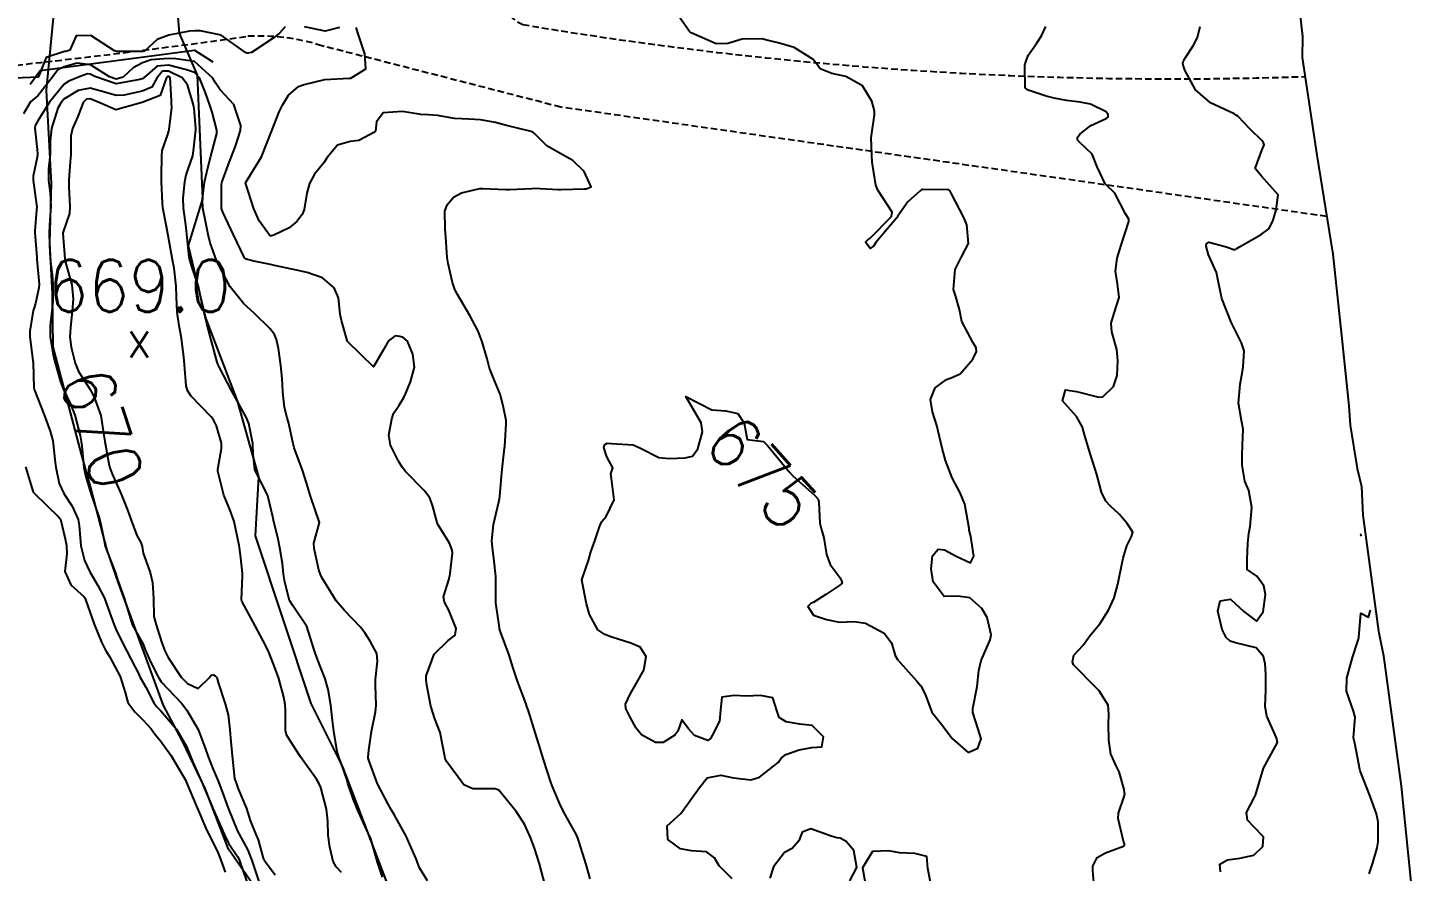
# Model space of a CAD drawing. Header units: metres. Extents: x 292545 to 299085, y 7450245 to 7463078.
# Drawn here: x 296377.1 to 296483.6, y 7455252.1 to 7455316.8 of the extents above; entities that cross this region are included whole.
import ezdxf
from ezdxf.enums import TextEntityAlignment as Align

# ---------------------------------------------------------------- set-up
doc = ezdxf.new("R2010")
doc.units = ezdxf.units.M
doc.linetypes.add('DASHED', pattern=[0.75, 0.5, -0.25])
for name, color, linetype in [('Area', 45, 'Continuous'), ('Cotas', 45, 'Continuous'), ('Curvas de Nivel 1m', 11, 'Continuous'), ('Curvas de Nivel 5m', 15, 'Continuous'), ('Hidrografia', 140, 'Continuous'), ('Pontes e viadutos', 190, 'Continuous'), ('Pontos Cotados', 45, 'Continuous'), ('Vias Secundárias', 230, 'DASHED')]:
    doc.layers.add(name, color=color, linetype=linetype)
doc.styles.add('Style-STANDARD', font='STANDARD.shx')

# ---------------------------------------------------------------- blocks, each defined once
blk = doc.blocks.new('ELVTXT_20')
at = {"layer": 'Pontos Cotados', "linetype": 'Continuous', "style": 'Style-STANDARD'}
for s, height, p in [('669.0', 4, (0, 4)), ('x', 3, (0, 0))]:
    blk.add_text(s, height=height, dxfattribs=at).set_placement(p, align=Align.MIDDLE_CENTER)

msp = doc.modelspace()

# ---------------------------------------------------------------- linework, layer by layer
at = {"layer": 'Area'}
msp.add_polyline3d([(296474.15, 7455323.08, 687.99), (296474.95, 7455316.12, 680.73), (296474.94, 7455314.5, 689.48), (296476.05, 7455307, 691.06), (296477, 7455301.15, 677.33), (296477.29, 7455299.42, 690.35), (296477.95, 7455293.17, 685.16), (296478.5, 7455287.78, 687.85), (296478.61, 7455286.29, 677.81), (296479.16, 7455282.98, 693.74), (296479.49, 7455281.6, 692.44), (296479.59, 7455279.39, 677.8), (296480.79, 7455270.48, 696.09), (296481.16, 7455268.59, 690.01), (296482.52, 7455258.59, 690.02), (296483.61, 7455247.95, 683.59)], dxfattribs=at)
at = {"layer": 'Curvas de Nivel 1m', "flags": 128}
for points, elevation in [([(296396.86, 7455316.86), (296396.44, 7455316.37), (296395.94, 7455315.99), (296394.28, 7455314.89), (296394, 7455314.83), (296393.93, 7455314.84), (296393.83, 7455314.9), (296391.95, 7455316.21), (296390.34, 7455316.55), (296389.95, 7455316.55), (296389.52, 7455316.52), (296387.95, 7455316.22), (296387.03, 7455315.89), (296386.06, 7455314.99), (296385.95, 7455314.98), (296383.98, 7455314.97), (296383.93, 7455314.97), (296383.78, 7455315.02), (296381.94, 7455316.19), (296380.82, 7455316.17), (296380.33, 7455315.06), (296380.02, 7455314.97), (296379.93, 7455314.96), (296378.51, 7455314.5), (296377.97, 7455313.09), (296377.9, 7455313.01), (296376.11, 7455312.91)], 674), ([(296420.27, 7455251.48), (296419.96, 7455252.58), (296419.42, 7455254.38), (296419.34, 7455254.59), (296419.22, 7455254.86), (296418.26, 7455256.6), (296417.92, 7455257.28), (296417.36, 7455258.62), (296417.34, 7455258.69), (296417.27, 7455258.89), (296416.7, 7455260.63), (296416.43, 7455261.49), (296416.08, 7455262.63), (296415.51, 7455264.46), (296415.45, 7455264.64), (296415.34, 7455264.95), (296414.71, 7455266.65), (296414.38, 7455267.64), (296414.05, 7455268.65), (296413.4, 7455270.43), (296413.34, 7455270.6), (296413.33, 7455270.66), (296413.32, 7455270.74), (296413.05, 7455272.67), (296413.03, 7455274.25), (296413.03, 7455274.67), (296412.89, 7455276.09), (296412.8, 7455276.67), (296412.72, 7455277.43), (296412.85, 7455278.67), (296413.28, 7455280.42), (296413.33, 7455280.66), (296413.35, 7455280.83), (296413.51, 7455282.66), (296413.56, 7455283.15), (296413.71, 7455284.52), (296413.72, 7455284.66), (296413.84, 7455286.4), (296413.83, 7455286.66), (296413.61, 7455287.78), (296413.36, 7455288.66), (296412.86, 7455289.89), (296412.56, 7455290.68), (296412.36, 7455291.39), (296412, 7455292.68), (296411.68, 7455293.5), (296411.03, 7455294.7), (296410.09, 7455296.32), (296409.9, 7455296.71), (296409.72, 7455297.25), (296409.38, 7455298.71), (296409.31, 7455299.15), (296409.2, 7455300.72), (296409.15, 7455301.33), (296409.11, 7455302.72), (296409.29, 7455303.21), (296409.8, 7455303.78), (296410.39, 7455304.12), (296411.81, 7455304.45), (296412.03, 7455304.45), (296413.81, 7455304.38), (296414.09, 7455304.38), (296415.81, 7455304.46), (296415.98, 7455304.47), (296417.81, 7455304.37), (296418.04, 7455304.37), (296419.81, 7455304.42), (296419.97, 7455304.43), (296420.36, 7455304.58), (296419.82, 7455305.76), (296418.94, 7455306.6), (296417.84, 7455307.21), (296416.94, 7455307.72), (296416.04, 7455308.64), (296415.86, 7455308.8), (296415.64, 7455308.86), (296413.86, 7455309.3), (296413.02, 7455309.52), (296411.87, 7455309.73), (296410.96, 7455309.78), (296409.87, 7455309.82), (296408.55, 7455310.05), (296407.88, 7455310.12), (296407.28, 7455310.14), (296405.88, 7455310.36), (296404.38, 7455310.27), (296403.87, 7455309.56), (296403.79, 7455308.86), (296403.73, 7455308.78), (296402.51, 7455308.14), (296401.85, 7455308.05), (296400.88, 7455307.78), (296400.1, 7455306.83), (296399.83, 7455306.43), (296399.11, 7455305.55), (296398.74, 7455304.84), (296398.54, 7455304.1), (296398.32, 7455302.84), (296398.18, 7455302.45), (296397.77, 7455301.91), (296397.18, 7455301.44), (296396.01, 7455300.87), (296395.82, 7455300.81), (296395.76, 7455300.81), (296395.72, 7455300.82), (296395.66, 7455300.87), (296394.87, 7455301.98), (296394.46, 7455302.89), (296393.81, 7455304.9), (296395.05, 7455306.88), (296395.82, 7455308.83), (296395.83, 7455308.87), (296395.86, 7455308.96), (296396.41, 7455310.34), (296396.66, 7455310.86), (296397.13, 7455311.62), (296397.9, 7455312.28), (296398.32, 7455312.43), (296399.9, 7455312.83), (296401.79, 7455312.92), (296401.9, 7455312.93), (296403.06, 7455313.65), (296402.97, 7455314.79), (296402.49, 7455316.25), (296402.31, 7455316.8)], 674), ([(296401.04, 7455316.81), (296399.95, 7455316.52), (296398.34, 7455316.85)], 674), ([(296459.02, 7455250.27), (296458.86, 7455252.12), (296458.86, 7455252.46), (296459.2, 7455253.13), (296459.84, 7455253.48), (296461.21, 7455253.98), (296461.29, 7455254.1), (296461.28, 7455254.17), (296461.22, 7455254.37), (296460.8, 7455256.1), (296460.83, 7455256.51), (296461.26, 7455257.81), (296461.31, 7455258.04), (296461.3, 7455258.09), (296461.27, 7455258.33), (296460.88, 7455259.69), (296460.68, 7455260.1), (296460.23, 7455261.04), (296460.09, 7455262.11), (296460.07, 7455263.36), (296460.09, 7455264.11), (296460.04, 7455264.81), (296459.35, 7455265.91), (296459.14, 7455266.12), (296457.38, 7455267.89), (296457.29, 7455268.14), (296457.39, 7455268.65), (296458.11, 7455269.42), (296458.62, 7455270.13), (296458.98, 7455270.55), (296459.41, 7455271.06), (296460.06, 7455272.11), (296460.49, 7455273.05), (296460.77, 7455274.1), (296461.1, 7455275.73), (296461.19, 7455276.09), (296461.48, 7455277.04), (296461.83, 7455277.74), (296461.92, 7455278.09), (296461.5, 7455278.76), (296460.87, 7455279.46), (296460.18, 7455280.11), (296459.87, 7455280.45), (296459.53, 7455281.15), (296459.26, 7455282.12), (296459.17, 7455282.5), (296458.66, 7455284.13), (296458.25, 7455285.47), (296458.08, 7455286.14), (296457.6, 7455286.96), (296456.52, 7455288.15), (296456.77, 7455289), (296457.62, 7455288.88), (296459.31, 7455288.43), (296459.62, 7455288.48), (296460.46, 7455289.27), (296460.72, 7455290.1), (296460.78, 7455291.23), (296460.7, 7455292.1), (296460.33, 7455293.46), (296460.26, 7455294.11), (296460.49, 7455294.9), (296460.87, 7455296.1), (296460.76, 7455297.14), (296460.59, 7455298.11), (296460.74, 7455299.11), (296461.03, 7455300.1), (296461.62, 7455301.93), (296461.62, 7455302.09), (296461.36, 7455302.52), (296460.54, 7455304.1), (296459.81, 7455304.82), (296459.19, 7455306.12), (296458.81, 7455307.1), (296457.85, 7455308.01), (296457.72, 7455308.14), (296457.66, 7455308.33), (296457.86, 7455308.63), (296458.71, 7455309.28), (296459.88, 7455309.83), (296460.05, 7455309.94), (296460.05, 7455310.11), (296459.89, 7455310.34), (296458.68, 7455310.92), (296457.89, 7455311.07), (296456.83, 7455311.22), (296455.9, 7455311.39), (296455.27, 7455311.54), (296453.9, 7455311.99), (296453.67, 7455312.19), (296453.65, 7455313.92), (296453.72, 7455314.18), (296453.77, 7455314.33), (296453.93, 7455314.7), (296454.54, 7455315.57), (296454.91, 7455316.17), (296455.25, 7455316.88)], 676), ([(296468.67, 7455252.01), (296468.6, 7455252.6), (296469.2, 7455252.93), (296470.14, 7455253.06), (296471.21, 7455253.29), (296471.9, 7455253.97), (296471.96, 7455254.71), (296471.23, 7455255.48), (296470.72, 7455255.99), (296470.66, 7455256.56), (296471.26, 7455257.76), (296471.34, 7455257.9), (296471.38, 7455257.98), (296471.43, 7455258.15), (296471.97, 7455259.97), (296472.73, 7455261.39), (296473.04, 7455261.95), (296472.97, 7455262.29), (296472.21, 7455263.97), (296472.09, 7455264.71), (296472.15, 7455265.97), (296472.15, 7455267.19), (296472.1, 7455267.97), (296471.97, 7455268.55), (296471.4, 7455269.21), (296469.8, 7455269.59), (296469.4, 7455269.73), (296469.1, 7455270), (296468.8, 7455270.62), (296468.45, 7455272.01), (296468.63, 7455272.82), (296469.44, 7455272.95), (296470.44, 7455271.99), (296471.42, 7455271.25), (296471.93, 7455271.97), (296472.11, 7455273.3), (296471.99, 7455273.96), (296471.46, 7455274.71), (296470.7, 7455275.22), (296470.71, 7455275.98), (296470.75, 7455277.25), (296470.83, 7455277.98), (296470.95, 7455278.53), (296471.07, 7455279.98), (296470.84, 7455281.28), (296470.52, 7455281.99), (296470.32, 7455283.23), (296470.33, 7455283.99), (296470.35, 7455284.76), (296470.39, 7455285.99), (296470.27, 7455286.66), (296470.04, 7455287.99), (296470.18, 7455289.45), (296470.28, 7455289.99), (296470.41, 7455290.74), (296470.47, 7455291.99), (296470.28, 7455292.61), (296469.68, 7455293.79), (296469.58, 7455294), (296469.48, 7455294.21), (296468.77, 7455296.01), (296468.51, 7455297.23), (296468.35, 7455298.01), (296467.75, 7455299.36), (296467.57, 7455300.02), (296467.58, 7455300.21), (296467.77, 7455300.33), (296469.01, 7455300.01), (296469.76, 7455299.75), (296469.92, 7455299.84), (296470.11, 7455299.99), (296471.77, 7455300.93), (296472.37, 7455301.37), (296472.67, 7455301.96), (296472.93, 7455302.82), (296473.09, 7455303.96), (296471.82, 7455305.39), (296471.33, 7455305.98), (296471.85, 7455307.45), (296472.01, 7455307.81), (296471.97, 7455307.97), (296471.85, 7455308.1), (296470.92, 7455309.04), (296469.99, 7455310), (296469.87, 7455310.09), (296469.7, 7455310.18), (296467.89, 7455311.03), (296466.74, 7455312.03), (296465.92, 7455313.53), (296465.79, 7455313.91), (296465.78, 7455314.04), (296465.8, 7455314.17), (296465.93, 7455314.44), (296466.57, 7455315.41), (296466.89, 7455316.03), (296467.1, 7455316.89)], 677), ([(296416.82, 7455250.97), (296416.39, 7455252.63), (296416, 7455253.84), (296415.71, 7455254.64), (296415.23, 7455255.68), (296414.6, 7455256.65), (296413.26, 7455258.28), (296412.98, 7455258.39), (296411.26, 7455258.38), (296410.59, 7455258.7), (296409.28, 7455260.45), (296409.19, 7455260.62), (296409.16, 7455260.71), (296409.13, 7455260.87), (296408.77, 7455262.72), (296408.36, 7455263.76), (296408.04, 7455264.73), (296407.75, 7455266.35), (296407.68, 7455266.74), (296407.68, 7455267.05), (296408.3, 7455268.73), (296409.39, 7455269.78), (296409.91, 7455270.19), (296409.98, 7455270.7), (296409.42, 7455272.11), (296409.09, 7455272.71), (296409.03, 7455273.13), (296409.45, 7455274.49), (296409.49, 7455274.67), (296409.5, 7455274.71), (296409.71, 7455276.47), (296409.69, 7455276.71), (296409.48, 7455277.23), (296408.55, 7455278.72), (296408.19, 7455280.05), (296407.97, 7455280.73), (296407.53, 7455281.29), (296406.11, 7455282.75), (296405.86, 7455283.06), (296405.56, 7455283.52), (296404.94, 7455284.77), (296404.82, 7455285.53), (296405.05, 7455286.77), (296405.17, 7455287.19), (296405.61, 7455287.82), (296405.97, 7455288.41), (296406.12, 7455288.75), (296406.5, 7455289.62), (296406.79, 7455290.74), (296406.66, 7455291.75), (296406.25, 7455292.75), (296405.93, 7455293.01), (296405.68, 7455293.1), (296405.3, 7455293.14), (296404.81, 7455292.77), (296404.39, 7455292.05), (296403.64, 7455290.78), (296401.67, 7455292.7), (296401.63, 7455292.8), (296401.2, 7455294.32), (296401.1, 7455294.81), (296400.95, 7455296.06), (296400.64, 7455296.82), (296399.72, 7455297.59), (296398.56, 7455298.01), (296397.73, 7455298.2), (296396.06, 7455298.54), (296395.74, 7455298.61), (296394.45, 7455298.89), (296393.88, 7455299.03), (296393.75, 7455299.14), (296392.89, 7455300.91), (296392.07, 7455302.63), (296391.99, 7455302.92), (296391.97, 7455304.76), (296392, 7455304.92), (296392.49, 7455306.25), (296392.74, 7455306.91), (296393.06, 7455307.7), (296393.44, 7455308.9), (296393.47, 7455309.3), (296392.92, 7455310.91), (296391.89, 7455312.03), (296391.53, 7455312.56), (296391.32, 7455312.93), (296389.92, 7455314.19), (296388.48, 7455314.41), (296387.92, 7455314.44), (296386.57, 7455314.33), (296385.92, 7455314.1), (296385.19, 7455313.72), (296384.44, 7455313.01), (296383.9, 7455312.85), (296383.38, 7455313.03), (296381.92, 7455313.95), (296380.91, 7455314.06), (296379.91, 7455313.8), (296379.42, 7455313.56), (296379.07, 7455313.07), (296377.89, 7455311.57), (296377.62, 7455311.36), (296377.31, 7455311.1), (296376.78, 7455310.19)], 673), ([(296407.78, 7455251.33), (296407.19, 7455252.32), (296407.02, 7455252.74), (296406.93, 7455253.01), (296406.16, 7455254.75), (296405.24, 7455256.43), (296405.04, 7455256.76), (296404.76, 7455257.25), (296403.96, 7455258.77), (296403.28, 7455260.58), (296403.25, 7455260.75), (296403.24, 7455260.78), (296403.24, 7455260.82), (296403.29, 7455261.35), (296403.47, 7455262.62), (296403.5, 7455262.78), (296403.81, 7455264.3), (296403.85, 7455264.77), (296403.8, 7455266.33), (296403.8, 7455266.78), (296403.96, 7455268.19), (296403.91, 7455268.77), (296403.39, 7455269.71), (296402.97, 7455270.36), (296402.65, 7455270.79), (296401.42, 7455272.08), (296400.78, 7455272.82), (296399.67, 7455274.6), (296399.57, 7455274.83), (296399.46, 7455275.18), (296399.1, 7455276.83), (296399.08, 7455277.24), (296399.5, 7455278.83), (296398.82, 7455280.84), (296398.5, 7455281.88), (296398.2, 7455282.84), (296397.57, 7455284.55), (296397.5, 7455284.78), (296397.48, 7455284.85), (296397.16, 7455286.43), (296397.02, 7455286.86), (296396.82, 7455287.64), (296396.7, 7455288.86), (296396.63, 7455289.87), (296396.54, 7455290.87), (296396.35, 7455292.18), (296396.21, 7455292.87), (296396.04, 7455293.24), (296395.68, 7455293.71), (296394.49, 7455294.89), (296393.7, 7455295.61), (296392.65, 7455296.91), (296391.74, 7455298.61), (296391.6, 7455298.92), (296391.11, 7455300.28), (296390.96, 7455300.93), (296390.75, 7455301.96), (296390.54, 7455302.94), (296390.51, 7455303.65), (296390.68, 7455304.94), (296390.93, 7455306.04), (296391.16, 7455306.93), (296391.61, 7455308.67), (296391.61, 7455308.92), (296391.26, 7455310.31), (296391.07, 7455310.93), (296390.75, 7455311.79), (296390.29, 7455312.94), (296389.91, 7455313.35), (296389.3, 7455313.56), (296387.92, 7455313.91), (296387.05, 7455313.84), (296386.07, 7455312.99), (296385.99, 7455312.9), (296385.9, 7455312.86), (296385.71, 7455312.81), (296383.9, 7455312.49), (296382.26, 7455313.04), (296381.91, 7455313.23), (296381.7, 7455313.25), (296381.13, 7455313.05), (296380.25, 7455312.7), (296379.9, 7455312.45), (296378.78, 7455311.08), (296377.87, 7455309.65), (296377.67, 7455309.29), (296377.65, 7455309.09), (296377.84, 7455307.46), (296377.86, 7455307.09), (296377.83, 7455306.87), (296377.52, 7455305.39), (296377.52, 7455305.09), (296377.79, 7455303.2), (296377.81, 7455303.11), (296377.81, 7455303.09), (296377.81, 7455303.07), (296377.79, 7455302.78), (296377.64, 7455301.21), (296377.64, 7455301.09), (296377.75, 7455299.8), (296377.8, 7455299.15), (296377.81, 7455299.09), (296377.81, 7455299.02), (296377.98, 7455297.09), (296377.97, 7455296.83), (296377.7, 7455295.63), (296377.57, 7455295.21), (296377.53, 7455295.09), (296377.27, 7455293.5), (296377.27, 7455293.09), (296377.51, 7455291.23), (296377.52, 7455291.09), (296377.58, 7455289.13), (296377.59, 7455289.09), (296377.62, 7455288.97), (296378.36, 7455287.08), (296378.83, 7455285.83), (296379.03, 7455285.08), (296379.21, 7455283.42), (296379.26, 7455283.07), (296379.53, 7455281.83), (296379.88, 7455281.06), (296380.53, 7455280.07), (296380.98, 7455279.05), (296381.05, 7455278.6), (296381.18, 7455277.04), (296381.47, 7455275.91), (296381.88, 7455275.04), (296382.49, 7455273.98), (296382.99, 7455273.02), (296383.42, 7455271.88), (296383.71, 7455271.02), (296383.95, 7455270.47), (296384.69, 7455269.01), (296385.37, 7455267.67), (296385.6, 7455267.23), (296385.72, 7455266.99), (296386.16, 7455266.18), (296386.78, 7455264.98), (296387.02, 7455264.67), (296387.33, 7455264.37), (296388.53, 7455262.96), (296389.3, 7455261.64), (296389.58, 7455260.95), (296389.79, 7455260.44), (296390.45, 7455258.94), (296391.24, 7455257.08), (296391.29, 7455256.97), (296391.3, 7455256.93), (296391.35, 7455256.82), (296392.19, 7455254.92), (296392.53, 7455254.23), (296393.2, 7455253.19), (296393.3, 7455253.01), (296393.35, 7455252.9), (296393.43, 7455252.65), (296394.04, 7455250.89)], 672), ([(296404.33, 7455251.62), (296403.96, 7455252.77), (296403.44, 7455254.55), (296403.35, 7455254.78), (296403.22, 7455255.04), (296402.42, 7455256.79), (296402.08, 7455257.63), (296401.68, 7455258.8), (296401.59, 7455259.13), (296401.28, 7455260.08), (296400.99, 7455260.81), (296400.86, 7455261.24), (296400.59, 7455262.82), (296400.51, 7455263.63), (296400.38, 7455264.82), (296400.17, 7455266), (296399.94, 7455266.82), (296399.38, 7455268.26), (296399.16, 7455268.83), (296399.08, 7455269.14), (296398.54, 7455270.84), (296397.43, 7455272.47), (296397.21, 7455272.85), (296396.84, 7455274.25), (296396.74, 7455274.86), (296396.65, 7455275.68), (296396.47, 7455276.87), (296396.3, 7455277.68), (296396, 7455278.87), (296395.91, 7455279.27), (296395.54, 7455280.88), (296395.52, 7455280.93), (296394.53, 7455282.89), (296394.4, 7455284.06), (296394.39, 7455284.89), (296394.08, 7455286.41), (296393.88, 7455286.9), (296393.6, 7455287.42), (296392.78, 7455288.91), (296391.79, 7455290.77), (296391.72, 7455290.92), (296391.65, 7455291.14), (296391.15, 7455292.93), (296390.85, 7455294.1), (296390.64, 7455294.94), (296390.47, 7455295.71), (296390.21, 7455296.94), (296389.73, 7455298.39), (296389.55, 7455298.95), (296389.51, 7455299.19), (296389.33, 7455300.95), (296389.27, 7455301.46), (296389.07, 7455302.96), (296389.05, 7455303.71), (296389.16, 7455304.96), (296389.27, 7455305.51), (296389.78, 7455306.95), (296389.79, 7455306.99), (296389.84, 7455307.34), (296390, 7455308.95), (296390, 7455309.08), (296389.88, 7455310.59), (296389.81, 7455310.95), (296389.37, 7455312.42), (296388.96, 7455312.95), (296387.91, 7455313.47), (296387.44, 7455313.45), (296387.03, 7455312.98), (296386.64, 7455312.24), (296385.89, 7455311.92), (296384.5, 7455311.62), (296383.89, 7455311.59), (296383.09, 7455311.83), (296381.89, 7455312.16), (296380.97, 7455311.97), (296379.89, 7455311.3), (296379.67, 7455311.06), (296379.42, 7455310.61), (296378.92, 7455309.07), (296378.84, 7455308.09), (296378.83, 7455307.08), (296378.7, 7455305.96), (296378.69, 7455305.08), (296378.83, 7455304.1), (296378.88, 7455303.07), (296378.8, 7455302.05), (296378.75, 7455301.08), (296378.77, 7455300.1), (296378.84, 7455299.07), (296378.97, 7455297.84), (296379.03, 7455297.08), (296379.03, 7455295.75), (296378.96, 7455295.08), (296378.82, 7455293.94), (296378.83, 7455293.08), (296379.07, 7455291.66), (296379.21, 7455291.07), (296379.63, 7455289.61), (296379.77, 7455289.22), (296379.83, 7455289.07), (296380.41, 7455287.86), (296380.72, 7455287.05), (296381.13, 7455285.5), (296381.21, 7455285.05), (296381.25, 7455284.72), (296381.42, 7455283.04), (296381.54, 7455282.43), (296381.94, 7455281.04), (296382.17, 7455280.38), (296382.64, 7455279.03), (296382.95, 7455277.56), (296383.06, 7455277.02), (296383.47, 7455275.94), (296383.82, 7455275.02), (296384.01, 7455274.45), (296384.52, 7455273.01), (296384.99, 7455271.42), (296385.13, 7455271), (296385.4, 7455270.48), (296385.93, 7455269.53), (296386.15, 7455268.99), (296386.52, 7455268.13), (296387.11, 7455266.97), (296387.36, 7455266.61), (296388.9, 7455264.95), (296389.33, 7455264.43), (296390.2, 7455262.94), (296390.72, 7455261.51), (296390.92, 7455260.93), (296391.28, 7455260.01), (296391.74, 7455258.92), (296392.17, 7455257.83), (296392.5, 7455256.91), (296393.22, 7455255.13), (296393.34, 7455254.9), (296394, 7455253.69), (296394.31, 7455252.89), (296394.86, 7455251.2)], 671), ([(296376.94, 7455283.1), (296377.52, 7455281.16), (296377.57, 7455281.09), (296379.5, 7455279.23), (296379.58, 7455279.14), (296379.61, 7455279.07), (296379.99, 7455277.57), (296380.09, 7455277.06), (296380.11, 7455276.42), (296379.95, 7455275.06), (296380.42, 7455274.03), (296381.43, 7455273.13), (296381.5, 7455273.04), (296381.55, 7455272.92), (296382.21, 7455271.03), (296382.77, 7455269.64), (296383.08, 7455269.02), (296383.38, 7455268.54), (296384.21, 7455267.01), (296384.58, 7455265.77), (296384.8, 7455265.01), (296385.33, 7455264.29), (296385.98, 7455263.65), (296386.57, 7455262.98), (296386.88, 7455262.55), (296387.3, 7455262.07), (296388.09, 7455260.96), (296389.26, 7455258.97), (296389.27, 7455258.95), (296389.28, 7455258.93), (296390.1, 7455256.94), (296390.79, 7455255.37), (296390.98, 7455254.93), (296391.21, 7455254.49), (296391.73, 7455253.46), (296391.92, 7455252.92), (296392.26, 7455251.99)], 673), ([(296479.49, 7455277.77), (296479.43, 7455277.88), (296479.45, 7455277.92), (296479.49, 7455277.96)], 678), ([(296480.07, 7455251.87), (296480.35, 7455252.72), (296480.69, 7455253.87), (296480.75, 7455254.33), (296480.77, 7455255.86), (296480.64, 7455256.47), (296480.11, 7455257.87), (296479.39, 7455259.77), (296479.36, 7455259.88), (296479.29, 7455260.28), (296478.96, 7455261.88), (296478.88, 7455262.31), (296479, 7455263.88), (296478.88, 7455264.34), (296478.34, 7455265.89), (296478.37, 7455266.88), (296478.64, 7455267.89), (296478.8, 7455268.47), (296479.25, 7455269.88), (296479.28, 7455270.01), (296479.42, 7455271.88), (296480.01, 7455271.55), (296480.18, 7455272.09)], 678)]:
    msp.add_lwpolyline(points, dxfattribs=dict(at, elevation=elevation))
at = {"layer": 'Curvas de Nivel 5m', "flags": 128}
for points, elevation in [([(296431.18, 7455251.48), (296430.17, 7455252.47), (296429.81, 7455253.08), (296429.2, 7455253.56), (296428.06, 7455253.63), (296427.21, 7455253.78), (296426.23, 7455254.51), (296426.19, 7455255.55), (296427.24, 7455256.5), (296428.66, 7455258.48), (296429.27, 7455259.24), (296430.3, 7455259.43), (296431.27, 7455259.22), (296432.62, 7455259.09), (296433.27, 7455259.27), (296434.7, 7455260.41), (296434.94, 7455260.75), (296435.29, 7455261.02), (296436.31, 7455261.38), (296437.3, 7455261.55), (296438.06, 7455261.61), (296438.19, 7455262.37), (296437.32, 7455263.26), (296436.38, 7455263.34), (296435.32, 7455263.53), (296434.79, 7455263.87), (296434.6, 7455264.41), (296434.29, 7455265.36), (296433.34, 7455265.56), (296432.28, 7455265.51), (296431.34, 7455265.55), (296430.39, 7455265.42), (296430.28, 7455264.46), (296430.2, 7455263.59), (296429.63, 7455262.47), (296429.51, 7455262.26), (296429.31, 7455262.1), (296428.29, 7455262.49), (296427.82, 7455262.99), (296427.32, 7455263.67), (296427, 7455262.82), (296426.78, 7455262.51), (296425.87, 7455261.95), (296425.3, 7455261.93), (296424.21, 7455262.54), (296423.81, 7455263.04), (296423.33, 7455263.94), (296423.02, 7455264.55), (296423, 7455264.89), (296423.34, 7455265.65), (296423.87, 7455266.54), (296424.41, 7455267.49), (296424.57, 7455268.53), (296424.11, 7455269.26), (296423.39, 7455269.56), (296421.94, 7455270.02), (296421.4, 7455270.23), (296420.87, 7455270.58), (296420.23, 7455271.77), (296420, 7455272.58), (296419.65, 7455274.39), (296419.68, 7455274.59), (296420.14, 7455275.91), (296420.33, 7455276.58), (296420.64, 7455277.42), (296421.02, 7455278.57), (296421.17, 7455278.91), (296421.51, 7455279.28), (296422.13, 7455280.56), (296421.91, 7455282.2), (296421.86, 7455282.57), (296422.02, 7455283.02), (296421.57, 7455283.87), (296421.33, 7455284.57), (296421.37, 7455284.78), (296421.58, 7455284.9), (296421.91, 7455284.89), (296423.58, 7455284.79), (296424.14, 7455284.53), (296425.56, 7455283.81), (296426.35, 7455283.73), (296427.56, 7455283.78), (296428.14, 7455283.91), (296428.55, 7455284.49), (296428.9, 7455285.79), (296428.81, 7455286.48), (296427.62, 7455288.5), (296429.61, 7455287.47), (296430.68, 7455287.39), (296431.6, 7455287.2), (296432.1, 7455286.44), (296432.33, 7455285.19), (296433.58, 7455285.03), (296433.89, 7455284.74), (296434.14, 7455284.42), (296435.55, 7455282.7), (296435.83, 7455282.4), (296437.53, 7455280.89), (296437.77, 7455280.62), (296437.83, 7455280.38), (296437.91, 7455278.77), (296438, 7455278.37), (296438.22, 7455277.64), (296438.43, 7455276.37), (296438.7, 7455275.6), (296439.46, 7455274.57), (296439.58, 7455274.35), (296439.62, 7455274.18), (296439.45, 7455274.01), (296438.37, 7455273.3), (296437.44, 7455272.71), (296437.21, 7455272.61), (296436.99, 7455272.38), (296437.42, 7455271.71), (296438.42, 7455271.37), (296439.42, 7455271.18), (296440.53, 7455271.22), (296441.41, 7455271.11), (296442.84, 7455270.32), (296443.4, 7455269.59), (296443.69, 7455268.61), (296443.87, 7455268.3), (296445.36, 7455266.64), (296445.66, 7455266.28), (296445.98, 7455265.64), (296446.5, 7455264.27), (296447.32, 7455263.24), (296448.07, 7455262.25), (296449.3, 7455261.17), (296450.03, 7455261.5), (296450.28, 7455262.23), (296450.06, 7455262.97), (296449.65, 7455264.24), (296449.66, 7455264.56), (296449.99, 7455266.23), (296450.12, 7455267.48), (296450.29, 7455268.23), (296450.99, 7455269.81), (296451.07, 7455270.21), (296450.74, 7455271.54), (296450.35, 7455272.23), (296449.43, 7455273.04), (296448.51, 7455273.17), (296447.44, 7455273.15), (296446.61, 7455274.27), (296446.46, 7455275.27), (296446.56, 7455276.27), (296446.98, 7455276.77), (296447.48, 7455276.72), (296448.38, 7455276.25), (296449.47, 7455275.74), (296449.72, 7455276.24), (296449.5, 7455277.76), (296449.38, 7455278.24), (296449.37, 7455278.37), (296449.04, 7455280.24), (296448.68, 7455281.1), (296448.07, 7455282.25), (296447.56, 7455283.58), (296447.37, 7455284.26), (296447.3, 7455284.54), (296446.89, 7455286.27), (296446.56, 7455287.32), (296446.39, 7455288.27), (296446.75, 7455289.15), (296447.64, 7455289.8), (296447.98, 7455289.92), (296448.68, 7455290.24), (296449.65, 7455291.35), (296449.94, 7455291.95), (296449.9, 7455292.23), (296449.67, 7455292.6), (296448.81, 7455294.24), (296448.62, 7455295.16), (296448.31, 7455296.25), (296448.17, 7455296.71), (296448.29, 7455298.25), (296448.78, 7455299.21), (296449.32, 7455300.24), (296449.19, 7455301.66), (296448.97, 7455302.24), (296448.01, 7455304.05), (296447.9, 7455304.26), (296447.86, 7455304.31), (296447.81, 7455304.34), (296447.73, 7455304.35), (296445.81, 7455304.38), (296445.73, 7455304.37), (296445.61, 7455304.28), (296444.65, 7455303.44), (296443.87, 7455302.3), (296443.84, 7455302.24), (296443.78, 7455302.18), (296442.21, 7455300.32), (296442.04, 7455300.05), (296441.76, 7455299.85), (296441.4, 7455300.33), (296441.58, 7455300.52), (296441.77, 7455300.64), (296443.4, 7455302.31), (296443.46, 7455302.64), (296442.35, 7455304.32), (296442.21, 7455304.71), (296441.94, 7455306.33), (296441.93, 7455306.42), (296441.85, 7455308.33), (296442.1, 7455310.11), (296442.11, 7455310.33), (296442.08, 7455310.52), (296441.89, 7455311.16), (296441.18, 7455312.34), (296439.91, 7455313.06), (296438.82, 7455313.27), (296437.92, 7455313.65), (296437.63, 7455314.08), (296437.38, 7455314.38), (296435.94, 7455315.28), (296434.71, 7455315.64), (296433.95, 7455315.82), (296433.45, 7455315.93), (296431.95, 7455315.92), (296430.84, 7455315.57), (296429.94, 7455315.55), (296428.03, 7455316.41), (296427.95, 7455316.45), (296427.93, 7455316.47), (296427.91, 7455316.49), (296427.1, 7455317.63)], 675), ([(296401.18, 7455251.96), (296400.77, 7455252.4), (296400.56, 7455252.82), (296400.29, 7455253.91), (296400.18, 7455254.82), (296400.15, 7455255.9), (296400.05, 7455256.82), (296399.6, 7455258.49), (296399.45, 7455258.83), (296399.27, 7455259.12), (296398.04, 7455260.84), (296397.3, 7455262), (296396.98, 7455262.52), (296396.9, 7455262.86), (296396.88, 7455264.41), (296396.86, 7455264.86), (296396.77, 7455265.43), (296396.39, 7455266.86), (296396.11, 7455267.61), (296395.61, 7455268.88), (296395.54, 7455269.04), (296395.39, 7455269.37), (296394.57, 7455270.89), (296393.54, 7455272.79), (296393.51, 7455272.9), (296393.6, 7455274.75), (296393.6, 7455274.9), (296393.47, 7455276.11), (296393.36, 7455276.9), (296393.33, 7455277.05), (296392.96, 7455278.91), (296392.61, 7455279.81), (296392.15, 7455280.91), (296391.7, 7455282.77), (296391.71, 7455282.92), (296391.97, 7455284.51), (296391.97, 7455284.92), (296391.59, 7455286.25), (296391.37, 7455286.71), (296391.19, 7455286.93), (296389.62, 7455288.55), (296389.36, 7455288.95), (296389.27, 7455289.31), (296389.14, 7455290.95), (296389.1, 7455291.51), (296388.91, 7455292.96), (296388.73, 7455293.91), (296388.59, 7455294.96), (296388.53, 7455296.13), (296388.5, 7455296.96), (296388.34, 7455298.35), (296388.23, 7455298.97), (296387.88, 7455300.85), (296387.86, 7455300.97), (296387.77, 7455301.54), (296387.48, 7455302.97), (296387.45, 7455303.32), (296387.38, 7455304.97), (296387.38, 7455305.41), (296387.4, 7455306.97), (296387.43, 7455307.38), (296387.86, 7455308.61), (296387.95, 7455308.88), (296387.97, 7455308.97), (296388.17, 7455310.68), (296388.15, 7455310.97), (296388.13, 7455311.21), (296388.03, 7455312.97), (296387.9, 7455313.06), (296387.83, 7455313.05), (296387.77, 7455312.97), (296387.28, 7455311.58), (296385.88, 7455311.05), (296385.61, 7455310.99), (296383.88, 7455310.5), (296382.63, 7455311.03), (296381.89, 7455311.33), (296381.63, 7455311.3), (296381.36, 7455311.05), (296380.95, 7455309.97), (296380.54, 7455309.05), (296380.42, 7455308.49), (296380.41, 7455307.05), (296380.36, 7455306.52), (296380.26, 7455305.06), (296380.25, 7455304.61), (296380.34, 7455303.05), (296380.31, 7455302.53), (296379.8, 7455301.06), (296379.8, 7455301.02), (296379.95, 7455299.06), (296380.01, 7455298.78), (296380.48, 7455297.06), (296380.59, 7455295.95), (296380.53, 7455295.06), (296380.38, 7455293.76), (296380.34, 7455293.06), (296380.44, 7455292.28), (296380.75, 7455291.05), (296381.01, 7455290.42), (296381.63, 7455289.46), (296381.91, 7455289.04), (296382.21, 7455288.44), (296382.71, 7455287.03), (296382.93, 7455285.68), (296383.02, 7455285.03), (296383.37, 7455283.21), (296383.41, 7455283.02), (296383.55, 7455282.62), (296384.29, 7455281.01), (296384.79, 7455279.73), (296385.04, 7455279), (296385.49, 7455277.83), (296385.79, 7455277.29), (296385.88, 7455276.99), (296385.98, 7455276.48), (296386.51, 7455274.98), (296386.69, 7455274.23), (296386.76, 7455272.98), (296386.79, 7455271.6), (296386.96, 7455270.98), (296387.07, 7455270.65), (296387.39, 7455269.6), (296387.62, 7455268.97), (296387.89, 7455268.46), (296388.88, 7455266.95), (296389.36, 7455266.48), (296390.2, 7455266.09), (296391.06, 7455266.93), (296391.18, 7455267.11), (296391.36, 7455267.13), (296391.5, 7455267.07), (296391.61, 7455266.93), (296391.73, 7455266.55), (296392.27, 7455264.92), (296392.48, 7455264.07), (296392.62, 7455262.91), (296392.68, 7455262.29), (296392.8, 7455260.91), (296392.99, 7455259.18), (296393.08, 7455258.9), (296393.12, 7455258.76), (296393.26, 7455258.38), (296393.9, 7455256.89), (296394.17, 7455255.95), (296394.62, 7455254.89), (296394.79, 7455254.47), (296395.19, 7455253.06), (296395.24, 7455252.93), (296395.28, 7455252.88), (296396.1, 7455251.78)], 670), ([(296440.2, 7455251.32), (296440.75, 7455252.34), (296440.52, 7455253.66), (296439.92, 7455254.35), (296439.46, 7455254.6), (296439.22, 7455254.63), (296438.86, 7455254.72), (296437.22, 7455255.32), (296436.54, 7455255.07), (296436.3, 7455254.39), (296435.78, 7455253.82), (296435.2, 7455253.49), (296434.36, 7455252.41), (296434.08, 7455251.52)], 675), ([(296446.46, 7455250.98), (296446.19, 7455252.28), (296446.13, 7455253.2), (296445.2, 7455253.43), (296444.03, 7455253.47), (296443.21, 7455253.64), (296441.95, 7455253.58), (296441.19, 7455252.33), (296441.54, 7455250.33)], 675)]:
    msp.add_lwpolyline(points, dxfattribs=dict(at, elevation=elevation))
at = {"layer": 'Hidrografia'}
for points in [[(296388.05, 7455324.66), (296388.73, 7455316.37), (296390.1, 7455313.14), (296390.51, 7455303.65), (296389.42, 7455300.07), (296390.75, 7455294.52), (296393.19, 7455288.17), (296394.81, 7455282.33), (296394.57, 7455277.79), (296398.83, 7455264.94), (296401.28, 7455260.08), (296405.16, 7455249.9)], [(296395.04, 7455250.11), (296392.53, 7455253.76), (296390.72, 7455258.42), (296388.98, 7455262.04), (296387.54, 7455264.78), (296386.48, 7455267.64), (296384.11, 7455274.11), (296383.18, 7455276.78), (296381.93, 7455281.58), (296381.24, 7455284.07), (296379.06, 7455292.31), (296379, 7455296.36), (296378.81, 7455300.28), (296378.93, 7455304.85), (296378.56, 7455312.01), (296379.31, 7455319.95)]]:
    msp.add_lwpolyline(points, dxfattribs=at)
at = {"layer": 'Pontes e viadutos'}
msp.add_lwpolyline([(296377.29, 7455312.46), (296378.05, 7455313.5), (296389.9, 7455315.07), (296391.32, 7455314.18)], dxfattribs=at)
at = {"layer": 'Vias Secundárias'}
for points in [[(296414.49, 7455322.97, 0.57517), (296415.1, 7455317.03, 0.050178), (296475.16, 7455313.04, -0.161914)], [(296476.81, 7455302.31), (296418.02, 7455310.7), (296399.68, 7455315.41, 0.091857), (296393.97, 7455316.13, -0.017798), (296351.59, 7455311.74, 0.228183), (296317.36, 7455295.26, 0.125177), (296300.03, 7455249.95, 0.017927), (296303.58, 7455240.54, 0.017993), (296309.25, 7455216.21, -0.040807), (296314.5, 7455190.16, -0.017662), (296317.04, 7455165.55, -0.035357), (296318.73, 7455146.19, -0.030481), (296319.85, 7455120.76, -0.007991), (296322.09, 7455101.54, 0.034152), (296322.65, 7455075.96, 0.038669), (296329.38, 7455052.26, -0.011733), (296334.83, 7455030.34, 0.020959), (296339.31, 7455008.62, -0.005341), (296347.06, 7454980.79, -0.056353), (296356.46, 7454947.6, -0.018252), (296365.83, 7454914.24, 0.048975), (296381.86, 7454864.07)]]:
    msp.add_lwpolyline(points, format="xyb", dxfattribs=at)

# ---------------------------------------------------------------- block references
at = {"layer": 'Pontos Cotados', "linetype": 'Continuous'}
msp.add_blockref('ELVTXT_20', (296385.67, 7455292.99, 668.96), dxfattribs=at)

# ---------------------------------------------------------------- texts
at = {"layer": 'Cotas', "style": 'Style-STANDARD'}
for s, rotation, p in [('670', 287.9045, (296382.8, 7455286.04, 670)), ('675', 312.2221, (296433.44, 7455282.67, 675))]:
    msp.add_text(s, height=4, rotation=rotation, dxfattribs=at).set_placement(p, align=Align.MIDDLE_CENTER)

doc.saveas('drawing.dxf')
